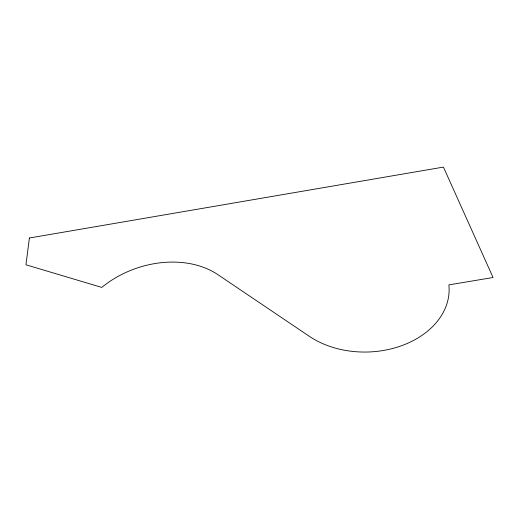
<?xml version="1.0" encoding="UTF-8"?>
<svg xmlns="http://www.w3.org/2000/svg" width="519" height="519" viewBox="0 0 519 519"><rect width="100%" height="100%" fill="white"/><g stroke="black" fill="none" stroke-linecap="round" stroke-linejoin="round"><path stroke-width="0.78" d="M29.408 238L25.95 264.8L101.795 287.416A86.128 63.694 -19.2 0 1 217.902 274.655L309.272 336.28A83.202 61.352 -1.5 0 0 402.121 345.511A83.202 61.352 -1.5 0 0 448.87 284.899L493.05 277.503L443.447 167.092L29.408 238"/></g></svg>
